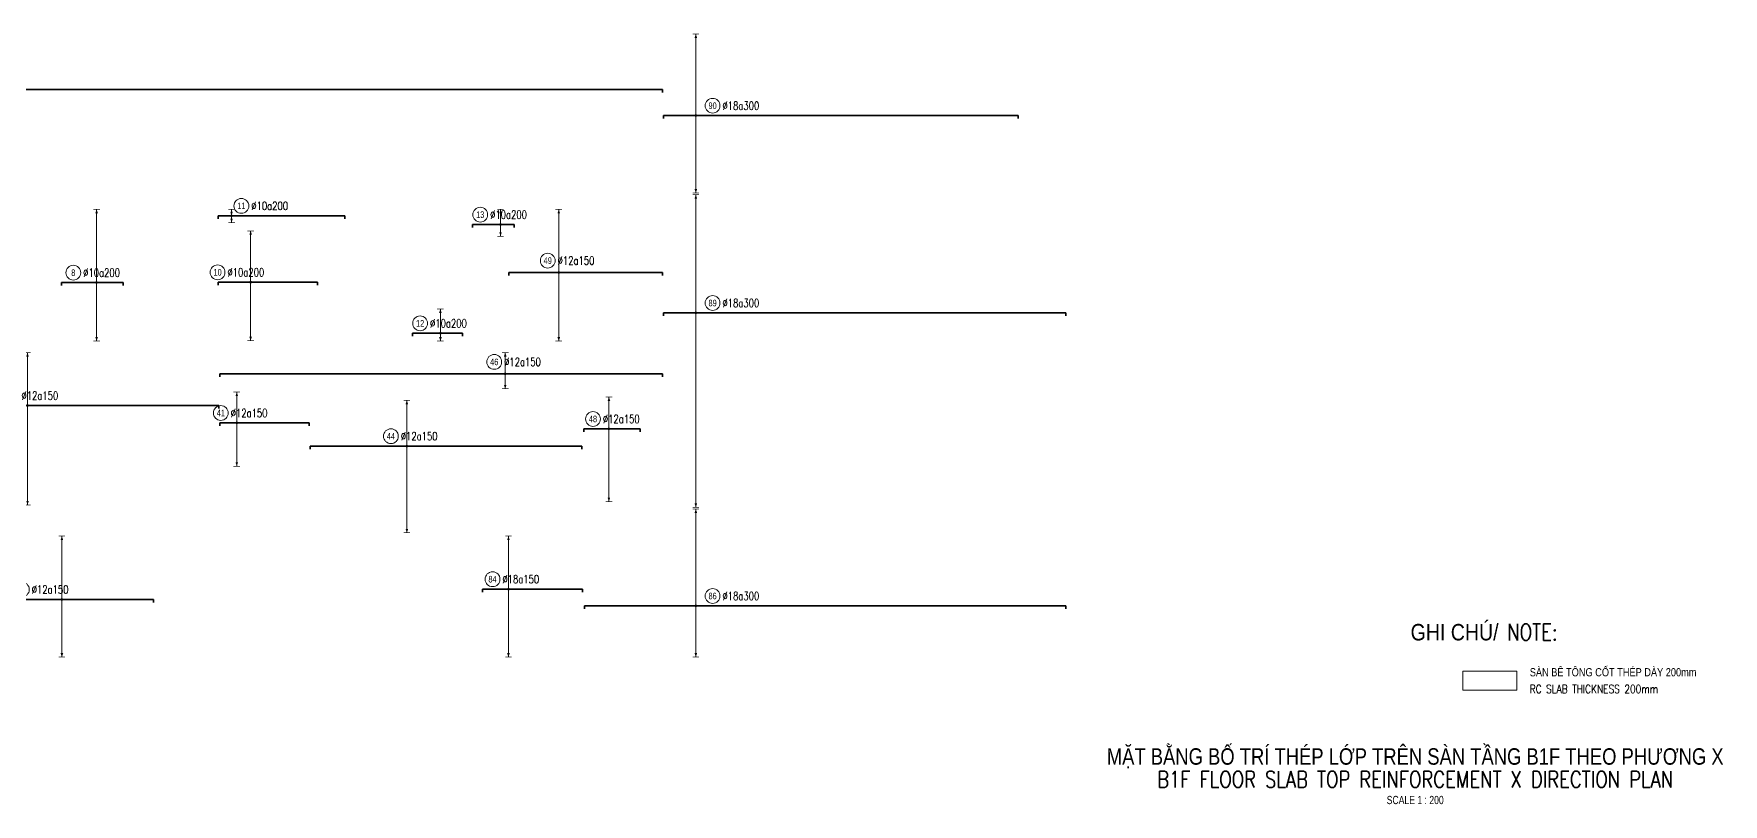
# Model space of a CAD drawing. Header units: millimetres. Extents: x -415354 to 592036, y -374841 to 139309.
# Drawn here: x 154290 to 256882, y -8441 to 38375 of the extents above; entities that cross this region are included whole.
import ezdxf
from ezdxf.enums import TextEntityAlignment as Align

# ---------------------------------------------------------------- set-up
doc = ezdxf.new("R2010")
doc.units = ezdxf.units.MM
doc.header["$MEASUREMENT"] = 0
for name, color, linetype, lineweight in [('NDC_S_ANNO', 7, 'Continuous', 20), ('NDC_S_CONTINUOUS', 3, 'Continuous', 20), ('NDC_S_DIM', 1, 'Continuous', 15), ('NDC_S_ENG TEXT', 2, 'Continuous', 20), ('NDC_S_ENG TITLE', 3, 'Continuous', 20), ('NDC_S_REBAR', 4, 'Continuous', 35), ('NDC_S_TEXT SYMBOL', 7, 'Continuous', 20), ('NDC_S_VN TEXT', 7, 'Continuous', 20), ('NDC_S_VN TITLE', 6, 'Continuous', 35)]:
    doc.layers.add(name, color=color, linetype=linetype, lineweight=lineweight)
doc.styles.add('ARIAL', font='arial.ttf', dxfattribs={"width": 0.8})
doc.styles.add('NDC_ANNO', font='', dxfattribs={"width": 0.8})
doc.styles.add('NDC_EN TXT', font='romans.shx', dxfattribs={"width": 0.8})
doc.styles.add('NDC_VIE TXT', font='arial.ttf', dxfattribs={"width": 0.8})
doc.styles.get('NDC_ANNO').set_extended_font_data('Dotum')

# ---------------------------------------------------------------- blocks, each defined once
blk = doc.blocks.new('Drawing name_symbol')
at = {"layer": 'NDC_S_ENG TITLE', "style": 'NDC_EN TXT', "width": 0.8}
blk.add_attdef('SECTDET1', text='', height=5, dxfattribs=at).set_placement((0, 1.01), align=Align.CENTER)
at = {"layer": 'NDC_S_TEXT SYMBOL', "lineweight": 25, "style": 'NDC_ANNO', "width": 0.8}
blk.add_attdef('SSCALE', text='', height=2.5, dxfattribs=at).set_placement((0, -4), align=Align.CENTER)
at = {"layer": 'NDC_S_VN TITLE', "style": 'NDC_VIE TXT', "width": 0.8}
blk.add_attdef('SECTDET2', text='', height=5, dxfattribs=at).set_placement((0, 7.97), align=Align.CENTER)
blk = doc.blocks.new('*U108')
h = blk.add_hatch(color=6)
edge = h.paths.add_edge_path()
edge.add_arc((-2.99, 0), 0.3, 0, 360)
at = {"layer": 'NDC_S_DIM', "color": 8}
for q in [(-2.99, 22.22), (-2.99, -17.78)]:
    blk.add_line((-2.99, 0), q, dxfattribs=at)
for points in [[(-3.99, 22.22, 0.2, 0.2, 0), (-1.99, 22.22, 0, 0, 0)], [(-3.99, -17.78, 0.2, 0.2, 0), (-1.99, -17.78, 0, 0, 0)]]:
    blk.add_lwpolyline(points, format="xyseb", dxfattribs=at)
at = {"layer": 'NDC_S_DIM'}
blk.add_circle((-10.08, 3), 2.25, dxfattribs=at)
at = {"layer": 'NDC_S_DIM', "color": 6}
blk.add_circle((-2.99, 0), 0.3, dxfattribs=at)
at = {"layer": 'NDC_S_DIM', "color": 8}
for points in [[(-3.39, 21.02), (-2.99, 22.22), (-2.59, 21.02)], [(-3.39, -16.58), (-2.99, -17.78), (-2.59, -16.58)]]:
    blk.add_solid(points, dxfattribs=at)
at = {"layer": 'NDC_S_REBAR'}
for p, q in [((0, 0), (-13.63, 0)), ((-13.63, 0), (-13.63, -0.9)), ((0, 0), (5.08, 0)), ((5.08, 0), (5.08, -0.9)), ((-13.63, -0.9), (-13.63, -0.9)), ((5.08, -0.9), (5.08, -0.9))]:
    blk.add_line(p, q, dxfattribs=at)
at = {"layer": 'NDC_S_VN TEXT', "style": 'ARIAL', "width": 0.8}
blk.add_attdef('KHT', text='', height=2, dxfattribs=at).set_placement((-10.08, 3), align=Align.MIDDLE_CENTER)
at = {"layer": 'NDC_S_VN TEXT', "color": 3, "style": 'NDC_EN TXT', "width": 0.75}
blk.add_attdef('DKT', (-7.08, 1.75), '', height=2.5, dxfattribs=at)
blk = doc.blocks.new('*U109')
h = blk.add_hatch(color=6)
edge = h.paths.add_edge_path()
edge.add_arc((-2.99, 0), 0.3, 0, 360)
at = {"layer": 'NDC_S_DIM', "color": 8}
for q in [(-2.99, 15.59), (-2.99, -17.78)]:
    blk.add_line((-2.99, 0), q, dxfattribs=at)
for points in [[(-3.99, 15.59, 0.2, 0.2, 0), (-1.99, 15.59, 0, 0, 0)], [(-3.99, -17.78, 0.2, 0.2, 0), (-1.99, -17.78, 0, 0, 0)]]:
    blk.add_lwpolyline(points, format="xyseb", dxfattribs=at)
at = {"layer": 'NDC_S_DIM'}
blk.add_circle((-13.03, 3), 2.25, dxfattribs=at)
at = {"layer": 'NDC_S_DIM', "color": 6}
blk.add_circle((-2.99, 0), 0.3, dxfattribs=at)
at = {"layer": 'NDC_S_DIM', "color": 8}
for points in [[(-3.39, 14.39), (-2.99, 15.59), (-2.59, 14.39)], [(-3.39, -16.58), (-2.99, -17.78), (-2.59, -16.58)]]:
    blk.add_solid(points, dxfattribs=at)
at = {"layer": 'NDC_S_REBAR'}
for p, q in [((0, 0), (-12.88, 0)), ((-12.88, 0), (-12.88, -0.9)), ((0, 0), (17.32, 0)), ((17.32, 0), (17.32, -0.9)), ((-12.88, -0.9), (-12.88, -0.9)), ((17.32, -0.9), (17.32, -0.9))]:
    blk.add_line(p, q, dxfattribs=at)
at = {"layer": 'NDC_S_VN TEXT', "style": 'ARIAL', "width": 0.8}
blk.add_attdef('KHT', text='', height=2, dxfattribs=at).set_placement((-13.03, 3), align=Align.MIDDLE_CENTER)
at = {"layer": 'NDC_S_VN TEXT', "color": 3, "style": 'NDC_EN TXT', "width": 0.75}
blk.add_attdef('DKT', (-10.03, 1.75), '', height=2.5, dxfattribs=at)
blk = doc.blocks.new('*U591')
h = blk.add_hatch(color=6)
edge = h.paths.add_edge_path()
edge.add_arc((1.28, 0), 0.3, 0, 360)
at = {"layer": 'NDC_S_DIM', "color": 8}
for q in [(1.28, 7.36), (1.28, -2.39)]:
    blk.add_line((1.28, 0), q, dxfattribs=at)
for points in [[(0.28, 7.36, 0.2, 0.2, 0), (2.28, 7.36, 0, 0, 0)], [(0.28, -2.39, 0.2, 0.2, 0), (2.28, -2.39, 0, 0, 0)]]:
    blk.add_lwpolyline(points, format="xyseb", dxfattribs=at)
at = {"layer": 'NDC_S_DIM'}
blk.add_circle((-4.88, 3), 2.25, dxfattribs=at)
at = {"layer": 'NDC_S_DIM', "color": 6}
blk.add_circle((1.28, 0), 0.3, dxfattribs=at)
at = {"layer": 'NDC_S_DIM', "color": 8}
for points in [[(0.88, 6.16), (1.28, 7.36), (1.68, 6.16)], [(0.88, -1.19), (1.28, -2.39), (1.68, -1.19)]]:
    blk.add_solid(points, dxfattribs=at)
at = {"layer": 'NDC_S_REBAR'}
for p, q in [((0, 0), (-7.24, 0)), ((-7.24, 0), (-7.24, -0.9)), ((0, 0), (7.96, 0)), ((7.96, 0), (7.96, -0.9)), ((-7.24, -0.9), (-7.24, -0.9)), ((7.96, -0.9), (7.96, -0.9))]:
    blk.add_line(p, q, dxfattribs=at)
at = {"layer": 'NDC_S_VN TEXT', "style": 'ARIAL', "width": 0.8}
blk.add_attdef('KHT', text='', height=2, dxfattribs=at).set_placement((-4.88, 3), align=Align.MIDDLE_CENTER)
at = {"layer": 'NDC_S_VN TEXT', "color": 3, "style": 'NDC_EN TXT', "width": 0.75}
blk.add_attdef('DKT', (-1.88, 1.75), '', height=2.5, dxfattribs=at)
blk = doc.blocks.new('*U75')
h = blk.add_hatch(color=6)
edge = h.paths.add_edge_path()
edge.add_arc((-3.14, 0), 0.3, 0, 360)
at = {"layer": 'NDC_S_DIM', "color": 8}
for q in [(-3.14, 1.91), (-3.14, -2.09)]:
    blk.add_line((-3.14, 0), q, dxfattribs=at)
for points in [[(-4.14, 1.91, 0.2, 0.2, 0), (-2.14, 1.91, 0, 0, 0)], [(-4.14, -2.09, 0.2, 0.2, 0), (-2.14, -2.09, 0, 0, 0)]]:
    blk.add_lwpolyline(points, format="xyseb", dxfattribs=at)
at = {"layer": 'NDC_S_DIM'}
blk.add_circle((-0.15, 3), 2.25, dxfattribs=at)
at = {"layer": 'NDC_S_DIM', "color": 6}
blk.add_circle((-3.14, 0), 0.3, dxfattribs=at)
at = {"layer": 'NDC_S_DIM', "color": 8}
for points in [[(-3.54, 0.71), (-3.14, 1.91), (-2.74, 0.71)], [(-3.54, -0.89), (-3.14, -2.09), (-2.74, -0.89)]]:
    blk.add_solid(points, dxfattribs=at)
at = {"layer": 'NDC_S_REBAR'}
for p, q in [((0, 0), (-7.24, 0)), ((-7.24, 0), (-7.24, -0.9)), ((0, 0), (31.21, 0)), ((31.21, 0), (31.21, -0.9)), ((-7.24, -0.9), (-7.24, -0.9)), ((31.21, -0.9), (31.21, -0.9))]:
    blk.add_line(p, q, dxfattribs=at)
at = {"layer": 'NDC_S_VN TEXT', "style": 'ARIAL', "width": 0.8}
blk.add_attdef('KHT', text='', height=2, dxfattribs=at).set_placement((-0.15, 3), align=Align.MIDDLE_CENTER)
at = {"layer": 'NDC_S_VN TEXT', "color": 3, "style": 'NDC_EN TXT', "width": 0.75}
blk.add_attdef('DKT', (2.85, 1.75), '', height=2.5, dxfattribs=at)
blk = doc.blocks.new('*U167')
h = blk.add_hatch(color=6)
edge = h.paths.add_edge_path()
edge.add_arc((21.29, 0), 0.3, 0, 360)
at = {"layer": 'NDC_S_DIM', "color": 8}
for q in [(21.29, 14.83), (21.29, -32.92)]:
    blk.add_line((21.29, 0), q, dxfattribs=at)
for points in [[(20.29, 14.83, 0.2, 0.2, 0), (22.29, 14.83, 0, 0, 0)], [(20.29, -32.92, 0.2, 0.2, 0), (22.29, -32.92, 0, 0, 0)]]:
    blk.add_lwpolyline(points, format="xyseb", dxfattribs=at)
at = {"layer": 'NDC_S_DIM', "color": 6}
blk.add_circle((21.29, 0), 0.3, dxfattribs=at)
at = {"layer": 'NDC_S_DIM'}
blk.add_circle((25.17, 2.61), 2.25, dxfattribs=at)
at = {"layer": 'NDC_S_DIM', "color": 8}
for points in [[(20.89, 13.63), (21.29, 14.83), (21.69, 13.63)], [(20.89, -31.72), (21.29, -32.92), (21.69, -31.72)]]:
    blk.add_solid(points, dxfattribs=at)
at = {"layer": 'NDC_S_REBAR'}
for p, q in [((0, 0), (-151.72, 0)), ((-151.72, 0), (-151.72, -0.9)), ((0, 0), (272.06, 0)), ((272.06, 0), (272.06, -0.9)), ((-151.72, -0.9), (-151.72, -0.9)), ((272.06, -0.9), (272.06, -0.9))]:
    blk.add_line(p, q, dxfattribs=at)
at = {"layer": 'NDC_S_VN TEXT', "style": 'ARIAL', "width": 0.8}
blk.add_attdef('KHT', text='', height=2, dxfattribs=at).set_placement((25.17, 2.61), align=Align.MIDDLE_CENTER)
at = {"layer": 'NDC_S_VN TEXT', "color": 3, "style": 'NDC_EN TXT', "width": 0.75}
blk.add_attdef('DKT', (28.17, 1.36), '', height=2.5, dxfattribs=at)
blk = doc.blocks.new('*U168')
h = blk.add_hatch(color=6)
edge = h.paths.add_edge_path()
edge.add_arc((-5.03, 0), 0.3, 0, 360)
at = {"layer": 'NDC_S_DIM', "color": 8}
for q in [(-5.03, 13.89), (-5.03, -26.36)]:
    blk.add_line((-5.03, 0), q, dxfattribs=at)
for points in [[(-6.03, 13.89, 0.2, 0.2, 0), (-4.03, 13.89, 0, 0, 0)], [(-6.03, -26.36, 0.2, 0.2, 0), (-4.03, -26.36, 0, 0, 0)]]:
    blk.add_lwpolyline(points, format="xyseb", dxfattribs=at)
at = {"layer": 'NDC_S_DIM'}
blk.add_circle((-9.87, 3), 2.25, dxfattribs=at)
at = {"layer": 'NDC_S_DIM', "color": 6}
blk.add_circle((-5.03, 0), 0.3, dxfattribs=at)
at = {"layer": 'NDC_S_DIM', "color": 8}
for points in [[(-5.43, 12.69), (-5.03, 13.89), (-4.63, 12.69)], [(-5.43, -25.16), (-5.03, -26.36), (-4.63, -25.16)]]:
    blk.add_solid(points, dxfattribs=at)
at = {"layer": 'NDC_S_REBAR'}
for p, q in [((0, 0), (-34.35, 0)), ((-34.35, 0), (-34.35, -0.9)), ((0, 0), (48.1, 0)), ((48.1, 0), (48.1, -0.9)), ((-34.35, -0.9), (-34.35, -0.9)), ((48.1, -0.9), (48.1, -0.9))]:
    blk.add_line(p, q, dxfattribs=at)
at = {"layer": 'NDC_S_VN TEXT', "style": 'ARIAL', "width": 0.8}
blk.add_attdef('KHT', text='', height=2, dxfattribs=at).set_placement((-9.87, 3), align=Align.MIDDLE_CENTER)
at = {"layer": 'NDC_S_VN TEXT', "color": 3, "style": 'NDC_EN TXT', "width": 0.75}
blk.add_attdef('DKT', (-6.87, 1.75), '', height=2.5, dxfattribs=at)
blk = doc.blocks.new('*U169')
h = blk.add_hatch(color=6)
edge = h.paths.add_edge_path()
edge.add_arc((-2.99, 0), 0.3, 0, 360)
at = {"layer": 'NDC_S_DIM', "color": 8}
for q in [(-2.99, 24.77), (-2.99, -23.51)]:
    blk.add_line((-2.99, 0), q, dxfattribs=at)
for points in [[(-3.99, 24.77, 0.2, 0.2, 0), (-1.99, 24.77, 0, 0, 0)], [(-3.99, -23.51, 0.2, 0.2, 0), (-1.99, -23.51, 0, 0, 0)]]:
    blk.add_lwpolyline(points, format="xyseb", dxfattribs=at)
at = {"layer": 'NDC_S_DIM'}
blk.add_circle((2.1, 3), 2.25, dxfattribs=at)
at = {"layer": 'NDC_S_DIM', "color": 6}
blk.add_circle((-2.99, 0), 0.3, dxfattribs=at)
at = {"layer": 'NDC_S_DIM', "color": 8}
for points in [[(-3.39, 23.57), (-2.99, 24.77), (-2.59, 23.57)], [(-3.39, -22.31), (-2.99, -23.51), (-2.59, -22.31)]]:
    blk.add_solid(points, dxfattribs=at)
at = {"layer": 'NDC_S_REBAR'}
for p, q in [((0, 0), (-12.8, 0)), ((-12.8, 0), (-12.8, -0.9)), ((0, 0), (94.9, 0)), ((94.9, 0), (94.9, -0.9)), ((-12.8, -0.9), (-12.8, -0.9)), ((94.9, -0.9), (94.9, -0.9))]:
    blk.add_line(p, q, dxfattribs=at)
at = {"layer": 'NDC_S_VN TEXT', "style": 'ARIAL', "width": 0.8}
blk.add_attdef('KHT', text='', height=2, dxfattribs=at).set_placement((2.1, 3), align=Align.MIDDLE_CENTER)
at = {"layer": 'NDC_S_VN TEXT', "color": 3, "style": 'NDC_EN TXT', "width": 0.75}
blk.add_attdef('DKT', (5.1, 1.75), '', height=2.5, dxfattribs=at)
blk = doc.blocks.new('*U172')
h = blk.add_hatch(color=6)
edge = h.paths.add_edge_path()
edge.add_arc((-2.99, 0), 0.3, 0, 360)
at = {"layer": 'NDC_S_DIM', "color": 8}
for q in [(-2.99, 35.94), (-2.99, -59.06)]:
    blk.add_line((-2.99, 0), q, dxfattribs=at)
for points in [[(-3.99, 35.94, 0.2, 0.2, 0), (-1.99, 35.94, 0, 0, 0)], [(-3.99, -59.06, 0.2, 0.2, 0), (-1.99, -59.06, 0, 0, 0)]]:
    blk.add_lwpolyline(points, format="xyseb", dxfattribs=at)
at = {"layer": 'NDC_S_DIM'}
blk.add_circle((2.1, 3), 2.25, dxfattribs=at)
at = {"layer": 'NDC_S_DIM', "color": 6}
blk.add_circle((-2.99, 0), 0.3, dxfattribs=at)
at = {"layer": 'NDC_S_DIM', "color": 8}
for points in [[(-3.39, 34.74), (-2.99, 35.94), (-2.59, 34.74)], [(-3.39, -57.86), (-2.99, -59.06), (-2.59, -57.86)]]:
    blk.add_solid(points, dxfattribs=at)
at = {"layer": 'NDC_S_REBAR'}
for p, q in [((0, 0), (-12.8, 0)), ((-12.8, 0), (-12.8, -0.9)), ((0, 0), (109.4, 0)), ((109.4, 0), (109.4, -0.9)), ((-12.8, -0.9), (-12.8, -0.9)), ((109.4, -0.9), (109.4, -0.9))]:
    blk.add_line(p, q, dxfattribs=at)
at = {"layer": 'NDC_S_VN TEXT', "style": 'ARIAL', "width": 0.8}
blk.add_attdef('KHT', text='', height=2, dxfattribs=at).set_placement((2.1, 3), align=Align.MIDDLE_CENTER)
at = {"layer": 'NDC_S_VN TEXT', "color": 3, "style": 'NDC_EN TXT', "width": 0.75}
blk.add_attdef('DKT', (5.1, 1.75), '', height=2.5, dxfattribs=at)
blk = doc.blocks.new('*U184')
h = blk.add_hatch(color=6)
edge = h.paths.add_edge_path()
edge.add_arc((-2.99, 0), 0.3, 0, 360)
at = {"layer": 'NDC_S_DIM', "color": 8}
for q in [(-2.99, 29.44), (-2.99, -15.56)]:
    blk.add_line((-2.99, 0), q, dxfattribs=at)
for points in [[(-3.99, 29.44, 0.2, 0.2, 0), (-1.99, 29.44, 0, 0, 0)], [(-3.99, -15.56, 0.2, 0.2, 0), (-1.99, -15.56, 0, 0, 0)]]:
    blk.add_lwpolyline(points, format="xyseb", dxfattribs=at)
at = {"layer": 'NDC_S_DIM'}
blk.add_circle((2.1, 3), 2.25, dxfattribs=at)
at = {"layer": 'NDC_S_DIM', "color": 6}
blk.add_circle((-2.99, 0), 0.3, dxfattribs=at)
at = {"layer": 'NDC_S_DIM', "color": 8}
for points in [[(-3.39, 28.24), (-2.99, 29.44), (-2.59, 28.24)], [(-3.39, -14.36), (-2.99, -15.56), (-2.59, -14.36)]]:
    blk.add_solid(points, dxfattribs=at)
at = {"layer": 'NDC_S_REBAR'}
for p, q in [((0, 0), (-36.8, 0)), ((-36.8, 0), (-36.8, -0.9)), ((0, 0), (109.4, 0)), ((109.4, 0), (109.4, -0.9)), ((-36.8, -0.9), (-36.8, -0.9)), ((109.4, -0.9), (109.4, -0.9))]:
    blk.add_line(p, q, dxfattribs=at)
at = {"layer": 'NDC_S_VN TEXT', "style": 'ARIAL', "width": 0.8}
blk.add_attdef('KHT', text='', height=2, dxfattribs=at).set_placement((2.1, 3), align=Align.MIDDLE_CENTER)
at = {"layer": 'NDC_S_VN TEXT', "color": 3, "style": 'NDC_EN TXT', "width": 0.75}
blk.add_attdef('DKT', (5.1, 1.75), '', height=2.5, dxfattribs=at)
blk = doc.blocks.new('*U176')
h = blk.add_hatch(color=6)
edge = h.paths.add_edge_path()
edge.add_arc((3.65, 0), 0.3, 0, 360)
at = {"layer": 'NDC_S_DIM', "color": 8}
for q in [(3.65, 19.13), (3.65, -20.87)]:
    blk.add_line((3.65, 0), q, dxfattribs=at)
for points in [[(2.65, 19.13, 0.2, 0.2, 0), (4.65, 19.13, 0, 0, 0)], [(2.65, -20.87, 0.2, 0.2, 0), (4.65, -20.87, 0, 0, 0)]]:
    blk.add_lwpolyline(points, format="xyseb", dxfattribs=at)
at = {"layer": 'NDC_S_DIM'}
blk.add_circle((0.31, 3.59), 2.25, dxfattribs=at)
at = {"layer": 'NDC_S_DIM', "color": 6}
blk.add_circle((3.65, 0), 0.3, dxfattribs=at)
at = {"layer": 'NDC_S_DIM', "color": 8}
for points in [[(3.25, 17.93), (3.65, 19.13), (4.05, 17.93)], [(3.25, -19.67), (3.65, -20.87), (4.05, -19.67)]]:
    blk.add_solid(points, dxfattribs=at)
at = {"layer": 'NDC_S_REBAR'}
for p, q in [((0, 0), (-11.54, 0)), ((-11.54, 0), (-11.54, -0.9)), ((0, 0), (35.16, 0)), ((35.16, 0), (35.16, -0.9)), ((-11.54, -0.9), (-11.54, -0.9)), ((35.16, -0.9), (35.16, -0.9))]:
    blk.add_line(p, q, dxfattribs=at)
at = {"layer": 'NDC_S_VN TEXT', "style": 'ARIAL', "width": 0.8}
blk.add_attdef('KHT', text='', height=2, dxfattribs=at).set_placement((0.31, 3.59), align=Align.MIDDLE_CENTER)
at = {"layer": 'NDC_S_VN TEXT', "color": 3, "style": 'NDC_EN TXT', "width": 0.75}
blk.add_attdef('DKT', (3.31, 2.34), '', height=2.5, dxfattribs=at)
blk = doc.blocks.new('*U566')
h = blk.add_hatch(color=6)
edge = h.paths.add_edge_path()
edge.add_arc((3.65, 0), 0.3, 0, 360)
at = {"layer": 'NDC_S_DIM', "color": 8}
for q in [(3.65, 6.41), (3.65, -4.59)]:
    blk.add_line((3.65, 0), q, dxfattribs=at)
for points in [[(2.65, 6.41, 0.2, 0.2, 0), (4.65, 6.41, 0, 0, 0)], [(2.65, -4.59, 0.2, 0.2, 0), (4.65, -4.59, 0, 0, 0)]]:
    blk.add_lwpolyline(points, format="xyseb", dxfattribs=at)
at = {"layer": 'NDC_S_DIM'}
blk.add_circle((0.31, 3.59), 2.25, dxfattribs=at)
at = {"layer": 'NDC_S_DIM', "color": 6}
blk.add_circle((3.65, 0), 0.3, dxfattribs=at)
at = {"layer": 'NDC_S_DIM', "color": 8}
for points in [[(3.25, 5.21), (3.65, 6.41), (4.05, 5.21)], [(3.25, -3.39), (3.65, -4.59), (4.05, -3.39)]]:
    blk.add_solid(points, dxfattribs=at)
at = {"layer": 'NDC_S_REBAR'}
for p, q in [((0, 0), (-83.04, 0)), ((-83.04, 0), (-83.04, -0.9)), ((0, 0), (51.41, 0)), ((51.41, 0), (51.41, -0.9)), ((-83.04, -0.9), (-83.04, -0.9)), ((51.41, -0.9), (51.41, -0.9))]:
    blk.add_line(p, q, dxfattribs=at)
at = {"layer": 'NDC_S_VN TEXT', "style": 'ARIAL', "width": 0.8}
blk.add_attdef('KHT', text='', height=2, dxfattribs=at).set_placement((0.31, 3.59), align=Align.MIDDLE_CENTER)
at = {"layer": 'NDC_S_VN TEXT', "color": 3, "style": 'NDC_EN TXT', "width": 0.75}
blk.add_attdef('DKT', (3.31, 2.34), '', height=2.5, dxfattribs=at)
blk = doc.blocks.new('*U690')
h = blk.add_hatch(color=6)
edge = h.paths.add_edge_path()
edge.add_arc((-2.99, 0), 0.3, 0, 360)
at = {"layer": 'NDC_S_DIM', "color": 8}
for q in [(-2.99, 19.22), (-2.99, -17.53)]:
    blk.add_line((-2.99, 0), q, dxfattribs=at)
for points in [[(-3.99, 19.22, 0.2, 0.2, 0), (-1.99, 19.22, 0, 0, 0)], [(-3.99, -17.53, 0.2, 0.2, 0), (-1.99, -17.53, 0, 0, 0)]]:
    blk.add_lwpolyline(points, format="xyseb", dxfattribs=at)
at = {"layer": 'NDC_S_DIM'}
blk.add_circle((-15.14, 3), 2.25, dxfattribs=at)
at = {"layer": 'NDC_S_DIM', "color": 6}
blk.add_circle((-2.99, 0), 0.3, dxfattribs=at)
at = {"layer": 'NDC_S_DIM', "color": 8}
for points in [[(-3.39, 18.02), (-2.99, 19.22), (-2.59, 18.02)], [(-3.39, -16.33), (-2.99, -17.53), (-2.59, -16.33)]]:
    blk.add_solid(points, dxfattribs=at)
at = {"layer": 'NDC_S_REBAR'}
for p, q in [((0, 0), (-32.06, 0)), ((-32.06, 0), (-32.06, -0.9)), ((0, 0), (24.79, 0)), ((24.79, 0), (24.79, -0.9)), ((-32.06, -0.9), (-32.06, -0.9)), ((24.79, -0.9), (24.79, -0.9))]:
    blk.add_line(p, q, dxfattribs=at)
at = {"layer": 'NDC_S_VN TEXT', "style": 'ARIAL', "width": 0.8}
blk.add_attdef('KHT', text='', height=2, dxfattribs=at).set_placement((-15.14, 3), align=Align.MIDDLE_CENTER)
at = {"layer": 'NDC_S_VN TEXT', "color": 3, "style": 'NDC_EN TXT', "width": 0.75}
blk.add_attdef('DKT', (-12.14, 1.75), '', height=2.5, dxfattribs=at)
blk = doc.blocks.new('*U710')
h = blk.add_hatch(color=6)
edge = h.paths.add_edge_path()
edge.add_arc((-5.03, 0), 0.3, 0, 360)
at = {"layer": 'NDC_S_DIM', "color": 8}
for q in [(-5.03, 9.65), (-5.03, -22.1)]:
    blk.add_line((-5.03, 0), q, dxfattribs=at)
for points in [[(-6.03, 9.65, 0.2, 0.2, 0), (-4.03, 9.65, 0, 0, 0)], [(-6.03, -22.1, 0.2, 0.2, 0), (-4.03, -22.1, 0, 0, 0)]]:
    blk.add_lwpolyline(points, format="xyseb", dxfattribs=at)
at = {"layer": 'NDC_S_DIM'}
blk.add_circle((-9.87, 3), 2.25, dxfattribs=at)
at = {"layer": 'NDC_S_DIM', "color": 6}
blk.add_circle((-5.03, 0), 0.3, dxfattribs=at)
at = {"layer": 'NDC_S_DIM', "color": 8}
for points in [[(-5.43, 8.45), (-5.03, 9.65), (-4.63, 8.45)], [(-5.43, -20.9), (-5.03, -22.1), (-4.63, -20.9)]]:
    blk.add_solid(points, dxfattribs=at)
at = {"layer": 'NDC_S_REBAR'}
for p, q in [((0, 0), (-12.67, 0)), ((-12.67, 0), (-12.67, -0.9)), ((0, 0), (4.49, 0)), ((4.49, 0), (4.49, -0.9)), ((-12.67, -0.9), (-12.67, -0.9)), ((4.49, -0.9), (4.49, -0.9))]:
    blk.add_line(p, q, dxfattribs=at)
at = {"layer": 'NDC_S_VN TEXT', "style": 'ARIAL', "width": 0.8}
blk.add_attdef('KHT', text='', height=2, dxfattribs=at).set_placement((-9.87, 3), align=Align.MIDDLE_CENTER)
at = {"layer": 'NDC_S_VN TEXT', "color": 3, "style": 'NDC_EN TXT', "width": 0.75}
blk.add_attdef('DKT', (-6.87, 1.75), '', height=2.5, dxfattribs=at)
blk = doc.blocks.new('*U711')
h = blk.add_hatch(color=6)
edge = h.paths.add_edge_path()
edge.add_arc((-5.03, 0), 0.3, 0, 360)
at = {"layer": 'NDC_S_DIM', "color": 8}
for q in [(-5.03, 16.08), (-5.03, -20.67)]:
    blk.add_line((-5.03, 0), q, dxfattribs=at)
for points in [[(-6.03, 16.08, 0.2, 0.2, 0), (-4.03, 16.08, 0, 0, 0)], [(-6.03, -20.67, 0.2, 0.2, 0), (-4.03, -20.67, 0, 0, 0)]]:
    blk.add_lwpolyline(points, format="xyseb", dxfattribs=at)
at = {"layer": 'NDC_S_DIM'}
blk.add_circle((-9.87, 3), 2.25, dxfattribs=at)
at = {"layer": 'NDC_S_DIM', "color": 6}
blk.add_circle((-5.03, 0), 0.3, dxfattribs=at)
at = {"layer": 'NDC_S_DIM', "color": 8}
for points in [[(-5.43, 14.88), (-5.03, 16.08), (-4.63, 14.88)], [(-5.43, -19.47), (-5.03, -20.67), (-4.63, -19.47)]]:
    blk.add_solid(points, dxfattribs=at)
at = {"layer": 'NDC_S_REBAR'}
for p, q in [((0, 0), (-12.96, 0)), ((-12.96, 0), (-12.96, -0.9)), ((0, 0), (17.49, 0)), ((17.49, 0), (17.49, -0.9)), ((-12.96, -0.9), (-12.96, -0.9)), ((17.49, -0.9), (17.49, -0.9))]:
    blk.add_line(p, q, dxfattribs=at)
at = {"layer": 'NDC_S_VN TEXT', "style": 'ARIAL', "width": 0.8}
blk.add_attdef('KHT', text='', height=2, dxfattribs=at).set_placement((-9.87, 3), align=Align.MIDDLE_CENTER)
at = {"layer": 'NDC_S_VN TEXT', "color": 3, "style": 'NDC_EN TXT', "width": 0.75}
blk.add_attdef('DKT', (-6.87, 1.75), '', height=2.5, dxfattribs=at)
blk = doc.blocks.new('*U712')
h = blk.add_hatch(color=6)
edge = h.paths.add_edge_path()
edge.add_arc((-5.03, 0), 0.3, 0, 360)
at = {"layer": 'NDC_S_DIM', "color": 8}
for q in [(-5.03, 9.34), (-5.03, -13.16)]:
    blk.add_line((-5.03, 0), q, dxfattribs=at)
for points in [[(-6.03, 9.34, 0.2, 0.2, 0), (-4.03, 9.34, 0, 0, 0)], [(-6.03, -13.16, 0.2, 0.2, 0), (-4.03, -13.16, 0, 0, 0)]]:
    blk.add_lwpolyline(points, format="xyseb", dxfattribs=at)
at = {"layer": 'NDC_S_DIM'}
blk.add_circle((-9.87, 3), 2.25, dxfattribs=at)
at = {"layer": 'NDC_S_DIM', "color": 6}
blk.add_circle((-5.03, 0), 0.3, dxfattribs=at)
at = {"layer": 'NDC_S_DIM', "color": 8}
for points in [[(-5.43, 8.14), (-5.03, 9.34), (-4.63, 8.14)], [(-5.43, -11.96), (-5.03, -13.16), (-4.63, -11.96)]]:
    blk.add_solid(points, dxfattribs=at)
at = {"layer": 'NDC_S_REBAR'}
for p, q in [((0, 0), (-10.21, 0)), ((-10.21, 0), (-10.21, -0.9)), ((0, 0), (16.99, 0)), ((16.99, 0), (16.99, -0.9)), ((-10.21, -0.9), (-10.21, -0.9)), ((16.99, -0.9), (16.99, -0.9))]:
    blk.add_line(p, q, dxfattribs=at)
at = {"layer": 'NDC_S_VN TEXT', "style": 'ARIAL', "width": 0.8}
blk.add_attdef('KHT', text='', height=2, dxfattribs=at).set_placement((-9.87, 3), align=Align.MIDDLE_CENTER)
at = {"layer": 'NDC_S_VN TEXT', "color": 3, "style": 'NDC_EN TXT', "width": 0.75}
blk.add_attdef('DKT', (-6.87, 1.75), '', height=2.5, dxfattribs=at)
blk = doc.blocks.new('*U716')
h = blk.add_hatch(color=6)
edge = h.paths.add_edge_path()
edge.add_arc((1.28, 0), 0.3, 0, 360)
at = {"layer": 'NDC_S_DIM', "color": 8}
for q in [(1.28, 4.58), (1.28, -3.57)]:
    blk.add_line((1.28, 0), q, dxfattribs=at)
for points in [[(0.28, 4.58, 0.2, 0.2, 0), (2.28, 4.58, 0, 0, 0)], [(0.28, -3.57, 0.2, 0.2, 0), (2.28, -3.57, 0, 0, 0)]]:
    blk.add_lwpolyline(points, format="xyseb", dxfattribs=at)
at = {"layer": 'NDC_S_DIM'}
blk.add_circle((-4.88, 3), 2.25, dxfattribs=at)
at = {"layer": 'NDC_S_DIM', "color": 6}
blk.add_circle((1.28, 0), 0.3, dxfattribs=at)
at = {"layer": 'NDC_S_DIM', "color": 8}
for points in [[(0.88, 3.38), (1.28, 4.58), (1.68, 3.38)], [(0.88, -2.37), (1.28, -3.57), (1.68, -2.37)]]:
    blk.add_solid(points, dxfattribs=at)
at = {"layer": 'NDC_S_REBAR'}
for p, q in [((0, 0), (-7.24, 0)), ((-7.24, 0), (-7.24, -0.9)), ((0, 0), (5.46, 0)), ((5.46, 0), (5.46, -0.9)), ((-7.24, -0.9), (-7.24, -0.9)), ((5.46, -0.9), (5.46, -0.9))]:
    blk.add_line(p, q, dxfattribs=at)
at = {"layer": 'NDC_S_VN TEXT', "style": 'ARIAL', "width": 0.8}
blk.add_attdef('KHT', text='', height=2, dxfattribs=at).set_placement((-4.88, 3), align=Align.MIDDLE_CENTER)
at = {"layer": 'NDC_S_VN TEXT', "color": 3, "style": 'NDC_EN TXT', "width": 0.75}
blk.add_attdef('DKT', (-1.88, 1.75), '', height=2.5, dxfattribs=at)
blk = doc.blocks.new('*U717')
h = blk.add_hatch(color=6)
edge = h.paths.add_edge_path()
edge.add_arc((-5.03, 0), 0.3, 0, 360)
at = {"layer": 'NDC_S_DIM', "color": 8}
for q in [(-5.03, 16.06), (-5.03, -30.19)]:
    blk.add_line((-5.03, 0), q, dxfattribs=at)
for points in [[(-6.03, 16.06, 0.2, 0.2, 0), (-4.03, 16.06, 0, 0, 0)], [(-6.03, -30.19, 0.2, 0.2, 0), (-4.03, -30.19, 0, 0, 0)]]:
    blk.add_lwpolyline(points, format="xyseb", dxfattribs=at)
at = {"layer": 'NDC_S_DIM'}
blk.add_circle((-9.87, 3), 2.25, dxfattribs=at)
at = {"layer": 'NDC_S_DIM', "color": 6}
blk.add_circle((-5.03, 0), 0.3, dxfattribs=at)
at = {"layer": 'NDC_S_DIM', "color": 8}
for points in [[(-5.43, 14.86), (-5.03, 16.06), (-4.63, 14.86)], [(-5.43, -28.99), (-5.03, -30.19), (-4.63, -28.99)]]:
    blk.add_solid(points, dxfattribs=at)
at = {"layer": 'NDC_S_REBAR'}
for p, q in [((0, 0), (-23.18, 0)), ((-23.18, 0), (-23.18, -0.9)), ((0, 0), (53.02, 0)), ((53.02, 0), (53.02, -0.9)), ((-23.18, -0.9), (-23.18, -0.9)), ((53.02, -0.9), (53.02, -0.9))]:
    blk.add_line(p, q, dxfattribs=at)
at = {"layer": 'NDC_S_VN TEXT', "style": 'ARIAL', "width": 0.8}
blk.add_attdef('KHT', text='', height=2, dxfattribs=at).set_placement((-9.87, 3), align=Align.MIDDLE_CENTER)
at = {"layer": 'NDC_S_VN TEXT', "color": 3, "style": 'NDC_EN TXT', "width": 0.75}
blk.add_attdef('DKT', (-6.87, 1.75), '', height=2.5, dxfattribs=at)

msp = doc.modelspace()

# ---------------------------------------------------------------- linework, layer by layer
at = {"layer": 'NDC_S_CONTINUOUS'}
msp.add_lwpolyline([(241076.7, -359.2), (244354.5, -359.2), (244354.5, -1511.4), (241076.7, -1511.4)], close=True, dxfattribs=at)

# ---------------------------------------------------------------- block references
at = {"xscale": 200, "yscale": 200, "zscale": 200}
for name, p, values in [('*U167', (138057.9, 34983.9), {'KHT': '39', 'DKT': '%%C12a200'}), ('*U169', (195090.4, 33401.5), {'KHT': '90', 'DKT': '%%C18a300'}), ('*U108', (158704.1, 23256.1), {'KHT': '8', 'DKT': '%%c10a200'}), ('*U75', (166927.9, 27317.1), {'KHT': '11', 'DKT': '%%c10a200'}), ('*U716', (182377.9, 26784.9), {'KHT': '13', 'DKT': '%%c10a200'}), ('*U176', (185438.9, 23873.8), {'KHT': '49', 'DKT': '%%C12a150'}), ('*U172', (195090.4, 21413), {'KHT': '89', 'DKT': '%%C18a300'}), ('*U109', (168056.3, 23281.1), {'KHT': '10', 'DKT': '%%c10a200'}), ('*U591', (178727.9, 20177.7), {'KHT': '12', 'DKT': '%%c10a200'}), ('*U717', (154915.5, 15787.1), {'KHT': '38', 'DKT': '%%C12a150'}), ('*U566', (182188.9, 17719), {'KHT': '46', 'DKT': '%%C12a150'}), ('*U712', (167621.4, 14731.3), {'KHT': '41', 'DKT': '%%C12a150'}), ('*U168', (177950, 13322.5), {'KHT': '44', 'DKT': '%%C12a150'}), ('*U710', (190221.4, 14370.1), {'KHT': '48', 'DKT': '%%C12a150'}), ('*U184', (195090.4, 3612.7), {'KHT': '86', 'DKT': '%%C18a300'}), ('*U690', (156592.6, 4005.7), {'KHT': '36', 'DKT': '%%c12a150'}), ('*U711', (184121.4, 4633.1), {'KHT': '84', 'DKT': '%%C18a150'})]:
    msp.add_blockref(name, p, dxfattribs=at).add_auto_attribs(values)
at = {"layer": 'NDC_S_ANNO', "xscale": 200, "yscale": 200, "zscale": 200}
msp.add_blockref('Drawing name_symbol', (238178.4, -7633.9), dxfattribs=at).add_auto_attribs({'SECTDET1': 'B1F FLOOR SLAB TOP REINFORCEMENT X DIRECTION PLAN', 'SECTDET2': 'MẶT BẰNG BỐ TRÍ THÉP LỚP TRÊN SÀN TẦNG B1F THEO PHƯƠNG X', 'SSCALE': 'SCALE 1 : 200'})

# ---------------------------------------------------------------- texts
at = {"layer": 'NDC_S_ENG TEXT', "attachment_point": 1, "line_spacing_factor": 0.7, "style": 'NDC_EN TXT'}
for s, insert, char_height in [('NOTE:', (243769.1, 2512.1), 1000), ('RC SLAB THICKNESS 200mm', (245135.7, -1188.3), 500)]:
    msp.add_mtext_dynamic_manual_height_columns(s, width=14868.7, gutter_width=13.3, heights=[0], dxfattribs=dict(at, insert=insert, char_height=char_height))
at = {"layer": 'NDC_S_VN TEXT', "style": 'NDC_VIE TXT', "width": 0.85}
msp.add_text('GHI CHÚ/', height=1000, dxfattribs=at).set_placement((237897.9, 2512.1), align=Align.TOP_LEFT)
at = {"layer": 'NDC_S_VN TEXT', "insert": (245135.7, -170.3), "char_height": 500, "attachment_point": 1, "style": 'NDC_VIE TXT'}
msp.add_mtext_dynamic_manual_height_columns('SÀN BÊ TÔNG CỐT THÉP DÀY 200mm', width=11314.276, gutter_width=13.3, heights=[0], dxfattribs=at)

doc.saveas('drawing.dxf')
